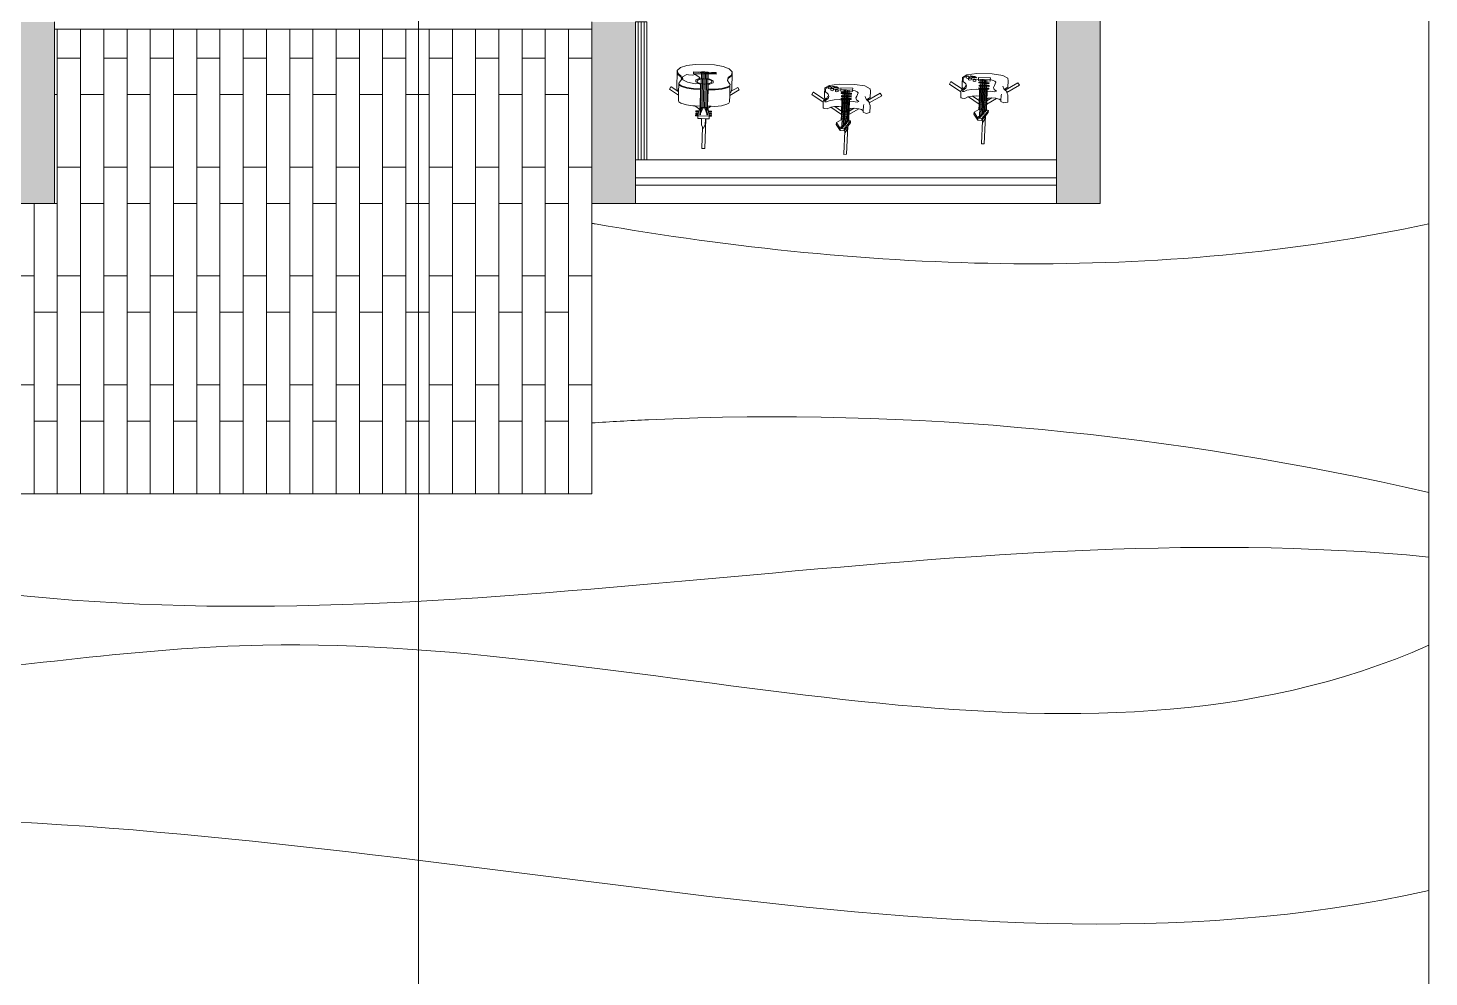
# Model space of a CAD drawing. Header units: millimetres. Extents: x 19901 to 42199, y 14545 to 21214.
# Drawn here: x 24368 to 25333, y 16310 to 16963 of the extents above; entities that cross this region are included whole.
import ezdxf

# ---------------------------------------------------------------- set-up
doc = ezdxf.new("R2010")
doc.units = ezdxf.units.MM
doc.layers.get('0').update_dxf_attribs({"lineweight": 18})
for name, color, linetype, lineweight in [('A-FURN', 9, 'Continuous', 13), ('curve di livello', 6, 'Continuous', 18), ('pavimentazione esterna', 51, 'Continuous', 13), ('PROIEZIONI_finissime_fine lines', 251, 'Continuous', 5), ('SEZIONI_medie_small_section', 2, 'Continuous', 9), ('vetro', 140, 'Continuous', 15), ('Wall', 7, 'Continuous', 20)]:
    doc.layers.add(name, color=color, linetype=linetype, lineweight=lineweight)

# ---------------------------------------------------------------- blocks, each defined once
blk = doc.blocks.new('Guitar Stand Accoustic')
at = {"lineweight": 0}
for p, q in [((-0.36, 14.26), (-0.15, 22.09)), ((-0.15, 22.09), (0.58, 22.15)), ((0.61, 22.04), (0.46, 16.54)), ((0.58, 22.15), (0.61, 22.04)), ((-0.27, 14.26), (-0.24, 15.89)), ((-0.24, 15.89), (0.3, 16.87)), ((0.3, 16.87), (0.46, 16.54)), ((0.46, 16.54), (0.8, 15.87)), ((0.8, 15.87), (0.77, 14.24)), ((-1.87, 13.59), (-1.88, 13.36)), ((-1.88, 13.36), (-1.38, 13.35)), ((-1.38, 13.58), (-1.87, 13.59)), ((-1.84, 12.51), (-1.85, 12.3)), ((-1.85, 12.3), (-1.35, 12.29)), ((-1.83, 13.1), (-1.84, 12.88)), ((-1.84, 12.88), (-1.34, 12.87)), ((-1.34, 12.5), (-1.84, 12.51)), ((-1.33, 13.09), (-1.83, 13.1)), ((-1.76, 10.98), (-0.79, 11.56)), ((-1.38, 13.53), (-1.38, 13.58)), ((-1.38, 13.53), (-1.25, 13.52)), ((-1.38, 13.37), (-1.38, 13.53)), ((-1.38, 13.35), (-1.38, 13.37)), ((-1.38, 13.37), (-1.22, 13.37)), ((-1.35, 12.45), (-1.34, 12.5)), ((-1.35, 12.45), (-1.07, 12.45)), ((-1.35, 12.3), (-1.35, 12.45)), ((-1.35, 12.29), (-1.35, 12.3)), ((-1.35, 12.3), (-1.05, 12.3)), ((-1.34, 13.04), (-1.33, 13.09)), ((-1.34, 13.04), (-1.17, 13.03)), ((-1.34, 12.89), (-1.34, 13.04)), ((-1.34, 12.87), (-1.34, 12.89)), ((-1.34, 12.89), (-1.14, 12.88)), ((-1.26, 13.57), (-1.24, 14.28)), ((-1.25, 13.52), (-1.26, 13.57)), ((-1.26, 13.57), (1.73, 13.52)), ((-1.22, 13.37), (-1.25, 13.52)), ((-1.24, 14.28), (-0.36, 14.26)), ((-1.17, 13.03), (-1.22, 13.37)), ((-1.14, 12.88), (-1.17, 13.03)), ((-1.07, 12.45), (-1.14, 12.88)), ((-1.05, 12.3), (-1.07, 12.45)), ((-0.97, 11.86), (-1.05, 12.3)), ((-0.79, 11.6), (-0.97, 11.86)), ((-0.79, 11.43), (-0.8, 11.32)), ((-0.8, 10.97), (-0.8, 11.32)), ((-0.8, 11.32), (1.2, 11.28)), ((-0.67, 11.31), (-0.8, 11.32)), ((-0.79, 11.56), (-0.79, 11.6)), ((-0.79, 11.43), (-0.79, 11.56)), ((-0.79, 11.43), (1.2, 11.4)), ((-0.78, 5.06), (-0.67, 11.31)), ((-0.69, 13.27), (-0.77, 13.21)), ((-0.77, 12.9), (-0.77, 13.21)), ((-0.69, 12.96), (-0.77, 12.9)), ((-0.77, 12.9), (-0.61, 12.9)), ((-0.66, 12.19), (-0.74, 12.14)), ((-0.74, 11.83), (-0.74, 12.14)), ((-0.66, 11.88), (-0.74, 11.83)), ((-0.74, 11.83), (-0.58, 11.83)), ((-0.65, 12.78), (-0.73, 12.73)), ((-0.73, 12.41), (-0.73, 12.73)), ((-0.65, 12.47), (-0.73, 12.41)), ((-0.73, 12.41), (-0.57, 12.41)), ((-0.61, 13.21), (-0.69, 13.27)), ((-0.61, 12.9), (-0.69, 12.96)), ((-0.67, 11.31), (-0.66, 11.83)), ((-0.32, 11.31), (-0.67, 11.31)), ((-0.58, 12.14), (-0.66, 12.19)), ((-0.58, 11.83), (-0.66, 11.88)), ((-0.57, 12.72), (-0.65, 12.78)), ((-0.57, 12.41), (-0.65, 12.47)), ((0.02, 11.3), (-0.62, 12.9)), ((-0.61, 12.9), (-0.61, 13.21)), ((-0.32, 11.31), (-0.61, 12.41)), ((-0.58, 11.83), (-0.58, 12.14)), ((-0.57, 12.41), (-0.57, 12.72)), ((-0.48, 2.37), (-0.32, 11.31)), ((-0.36, 14.26), (-0.27, 14.26)), ((0.02, 11.3), (-0.32, 11.31)), ((-0.27, 14.26), (0.77, 14.24)), ((-0.13, 2.37), (0.02, 11.3)), ((0.2, 11.3), (0.02, 11.3)), ((0.2, 11.3), (0.37, 11.29)), ((0.26, 5.11), (0.37, 11.29)), ((0.37, 11.29), (1.08, 12.87)), ((0.37, 11.29), (0.72, 11.29)), ((0.61, 5.07), (0.72, 11.29)), ((0.72, 11.29), (1.04, 12.38)), ((0.72, 11.29), (1.07, 11.28)), ((1.75, 14.22), (0.77, 14.24)), ((0.96, 5.02), (1.07, 11.28)), ((1, 12.11), (1.09, 12.16)), ((1, 11.8), (1, 12.11)), ((1, 11.8), (1.08, 11.85)), ((1.16, 11.8), (1, 11.8)), ((1.01, 12.69), (1.1, 12.75)), ((1.01, 12.38), (1.01, 12.69)), ((1.01, 12.38), (1.09, 12.44)), ((1.17, 12.38), (1.01, 12.38)), ((1.07, 13.18), (1.16, 13.24)), ((1.07, 12.87), (1.07, 13.18)), ((1.07, 12.87), (1.15, 12.92)), ((1.23, 12.87), (1.07, 12.87)), ((1.07, 11.28), (1.08, 11.8)), ((1.07, 11.28), (1.2, 11.28)), ((1.08, 11.85), (1.16, 11.8)), ((1.09, 12.44), (1.17, 12.38)), ((1.09, 12.16), (1.17, 12.11)), ((1.1, 12.75), (1.18, 12.69)), ((1.15, 12.92), (1.23, 12.87)), ((1.16, 13.24), (1.24, 13.18)), ((1.16, 11.8), (1.17, 12.11)), ((1.17, 12.38), (1.18, 12.69)), ((1.19, 10.93), (1.2, 11.28)), ((1.2, 11.57), (1.32, 11.72)), ((1.2, 11.4), (1.2, 11.57)), ((1.2, 11.4), (1.2, 11.28)), ((1.23, 12.87), (1.24, 13.18)), ((1.32, 11.72), (1.39, 11.81)), ((1.32, 11.72), (2.59, 10.89)), ((1.39, 11.81), (1.48, 12.25)), ((1.48, 12.25), (1.51, 12.4)), ((1.78, 12.25), (1.48, 12.25)), ((1.51, 12.4), (1.6, 12.84)), ((1.78, 12.4), (1.51, 12.4)), ((1.6, 12.84), (1.63, 12.99)), ((1.79, 12.83), (1.6, 12.84)), ((1.63, 12.99), (1.69, 13.32)), ((1.79, 12.98), (1.63, 12.99)), ((1.69, 13.32), (1.72, 13.47)), ((1.85, 13.32), (1.69, 13.32)), ((1.72, 13.47), (1.73, 13.52)), ((1.85, 13.47), (1.72, 13.47)), ((1.73, 13.52), (1.75, 14.22)), ((1.78, 12.4), (1.79, 12.45)), ((1.78, 12.25), (1.78, 12.4)), ((1.78, 12.24), (1.78, 12.25)), ((2.28, 12.23), (1.78, 12.24)), ((1.79, 12.98), (1.8, 13.04)), ((1.79, 12.83), (1.79, 12.98)), ((1.79, 12.81), (1.79, 12.83)), ((2.29, 12.81), (1.79, 12.81)), ((1.79, 12.45), (2.28, 12.44)), ((1.8, 13.04), (2.29, 13.03)), ((1.85, 13.53), (2.35, 13.52)), ((1.85, 13.47), (1.85, 13.53)), ((1.85, 13.32), (1.85, 13.47)), ((1.85, 13.29), (1.85, 13.32)), ((2.35, 13.29), (1.85, 13.29)), ((2.28, 12.44), (2.28, 12.23)), ((2.29, 13.03), (2.29, 12.81)), ((2.35, 13.52), (2.35, 13.29)), ((-9.13, 6.55), (-6.61, 8.06)), ((-6.62, 7.49), (-6.92, 7.24)), ((-6.65, 5.44), (-6.62, 7.49)), ((-6.62, 7.49), (-6.61, 8.06)), ((-6.61, 8.06), (-6.58, 9.77)), ((-6.41, 10.12), (-6.58, 9.77)), ((-5.88, 10.41), (-6.41, 10.12)), ((-4.43, 10.79), (-5.88, 10.41)), ((-2.68, 10.98), (-4.43, 10.79)), ((-1.76, 10.98), (-2.68, 10.98)), ((-0.8, 10.97), (-1.76, 10.98)), ((-0.88, 6.63), (-0.8, 10.97)), ((1.11, 6.6), (1.19, 10.93)), ((1.19, 10.93), (2.59, 10.89)), ((2.59, 10.89), (3.06, 10.88)), ((3.06, 10.88), (4.81, 10.63)), ((4.81, 10.63), (6.25, 10.2)), ((6.25, 10.2), (6.77, 9.89)), ((6.77, 9.89), (6.92, 9.54)), ((6.88, 7.25), (6.89, 8.1)), ((6.89, 8.1), (6.92, 9.54)), ((6.89, 8.1), (9.26, 6.56)), ((-8.72, 5.91), (-9.13, 6.55)), ((-7, 6.94), (-8.72, 5.91)), ((-7.22, 2.08), (-7.14, 6.42)), ((-7, 6.94), (-7.14, 6.42)), ((-6.92, 7.24), (-7, 6.94)), ((-6.49, 5.55), (-6.66, 5.2)), ((-6.66, 5.2), (-6.65, 5.44)), ((-6.66, 5.2), (-6.43, 4.85)), ((-6.49, 5.78), (-6.65, 5.44)), ((-5.96, 6.08), (-6.49, 5.78)), ((-5.96, 5.84), (-6.49, 5.55)), ((-6.43, 4.85), (-6, 4.17)), ((-5.96, 4.11), (-6.16, 3.36)), ((-6, 4.17), (-6.15, 3.59)), ((-6, 4.17), (-5.96, 4.11)), ((-4.51, 6.45), (-5.96, 6.08)), ((-4.51, 6.22), (-5.96, 5.84)), ((-2.75, 6.64), (-4.51, 6.45)), ((-2.76, 6.41), (-4.51, 6.22)), ((-0.88, 6.4), (-2.76, 6.41)), ((-0.88, 6.63), (-2.75, 6.64)), ((-1.31, 5.12), (-2.19, 4.74)), ((-2.19, 4.74), (-2.19, 4.24)), ((-2.19, 4.24), (-1.33, 3.82)), ((-1.81, 4.69), (-1.82, 4.27)), ((-1.82, 4.27), (-1.1, 3.93)), ((-1.08, 5.01), (-1.81, 4.69)), ((-1.33, 3.82), (-0.05, 3.66)), ((-0.91, 5.16), (-1.31, 5.12)), ((-1.1, 3.93), (0.07, 3.78)), ((0.09, 5.12), (-1.08, 5.01)), ((-0.91, 5.16), (-0.88, 6.4)), ((-0.91, 5.04), (-0.91, 5.16)), ((-0.03, 5.12), (-0.91, 5.04)), ((-0.88, 6.4), (-0.88, 6.63)), ((-0.83, 2.38), (-0.78, 5.06)), ((-0.03, 5.12), (0.21, 5.12)), ((1.24, 3.88), (0.07, 3.78)), ((0.09, 5.12), (1.26, 4.97)), ((1.47, 3.77), (0.18, 3.66)), ((0.21, 5.12), (1.08, 5.01)), ((0.22, 2.36), (0.26, 5.11)), ((0.56, 2.36), (0.61, 5.07)), ((0.91, 2.35), (0.96, 5.02)), ((1.08, 5.01), (1.09, 5.13)), ((1.09, 5.13), (1.11, 6.36)), ((1.09, 5.13), (1.49, 5.07)), ((1.11, 6.6), (2.98, 6.54)), ((1.11, 6.36), (1.11, 6.6)), ((1.11, 6.36), (2.98, 6.31)), ((1.97, 4.21), (1.24, 3.88)), ((1.26, 4.97), (1.98, 4.62)), ((2.34, 4.16), (1.47, 3.77)), ((2.34, 4.04), (1.47, 3.66)), ((1.49, 5.07), (1.69, 4.98)), ((1.49, 4.96), (1.69, 4.98)), ((1.49, 4.96), (2.35, 4.54)), ((1.69, 4.98), (2.5, 5.05)), ((1.98, 4.62), (1.97, 4.21)), ((2.35, 4.54), (2.34, 4.16)), ((2.34, 4.16), (2.34, 4.04)), ((2.5, 5.05), (4.57, 4.69)), ((2.98, 6.54), (4.73, 6.29)), ((2.98, 6.31), (4.73, 6.06)), ((4.57, 4.69), (5.83, 4.03)), ((4.73, 6.29), (6.17, 5.86)), ((4.73, 6.06), (6.17, 5.63)), ((5.83, 4.03), (5.9, 3.26)), ((6.15, 3.96), (6.1, 3.89)), ((6.1, 3.89), (6.27, 3.14)), ((6.6, 4.62), (6.15, 3.96)), ((6.15, 3.96), (6.28, 3.37)), ((6.17, 5.86), (6.69, 5.55)), ((6.17, 5.63), (6.69, 5.31)), ((6.84, 4.96), (6.6, 4.62)), ((6.69, 5.55), (6.84, 5.2)), ((6.69, 5.31), (6.84, 4.96)), ((6.84, 5.2), (6.88, 7.25)), ((6.84, 4.96), (6.84, 5.2)), ((6.88, 7.25), (7.09, 7.06)), ((8.83, 5.94), (7.09, 7.06)), ((7.09, 7.06), (7.17, 6.99)), ((7.17, 6.99), (7.37, 6.16)), ((7.29, 1.83), (7.37, 6.16)), ((8.93, 5.91), (8.83, 5.94)), ((9.26, 6.56), (8.93, 5.91)), ((-7, 2.9), (-7.22, 2.08)), ((-7, 2.67), (-7.22, 1.85)), ((-7.22, 1.85), (-7.22, 2.08)), ((-7.22, 1.85), (-6.44, 1.05)), ((-6.15, 3.59), (-7, 2.9)), ((-6.16, 3.36), (-7, 2.67)), ((-6.44, 1.05), (-4.79, 0.42)), ((-4.79, 0.42), (-2.55, 0.05)), ((-2.94, 2.53), (-2.95, 2.3)), ((-2.95, 2.3), (-2.95, 2.05)), ((-2.95, 2.3), (3.03, 2.2)), ((-2.95, 2.05), (-1.71, 2.03)), ((-2.94, 2.53), (3.03, 2.43)), ((-2.55, 0.05), (2.55, -0.05)), ((-0.84, 1.97), (-1.71, 2.03)), ((-0.91, 2.17), (-1.06, 2.08)), ((-1.06, 2.08), (-0.76, 2.08)), ((-0.76, 2.08), (-0.91, 2.17)), ((-0.84, 1.97), (0.03, 1.89)), ((-0.56, 2.17), (-0.71, 2.08)), ((-0.71, 2.08), (-0.41, 2.07)), ((-0.41, 2.07), (-0.56, 2.17)), ((-0.21, 2.16), (-0.36, 2.07)), ((-0.36, 2.07), (-0.06, 2.06)), ((-0.06, 2.06), (-0.21, 2.16)), ((0.9, 1.94), (0.03, 1.89)), ((0.14, 2.06), (0.29, 2.15)), ((0.43, 2.06), (0.14, 2.06)), ((0.29, 2.15), (0.43, 2.06)), ((0.49, 2.05), (0.64, 2.14)), ((0.78, 2.05), (0.49, 2.05)), ((0.64, 2.14), (0.78, 2.05)), ((0.83, 2.05), (0.98, 2.13)), ((1.13, 2.04), (0.83, 2.05)), ((0.9, 1.94), (1.78, 1.97)), ((0.98, 2.13), (1.13, 2.04)), ((1.3, 3.4), (1.47, 3.66)), ((2.58, 2.66), (1.3, 3.4)), ((3.02, 1.94), (1.78, 1.97)), ((4.8, 0.25), (2.55, -0.05)), ((3.16, 2.77), (2.58, 2.66)), ((3.03, 2.2), (3.02, 1.94)), ((3.03, 2.43), (3.03, 2.2)), ((4.35, 2.74), (3.16, 2.77)), ((4.77, 2.61), (4.35, 2.74)), ((5.9, 3.26), (4.77, 2.61)), ((6.48, 0.82), (4.8, 0.25)), ((6.27, 3.14), (7.09, 2.42)), ((6.28, 3.37), (7.1, 2.65)), ((7.29, 1.59), (6.48, 0.82)), ((7.09, 2.42), (7.29, 1.59)), ((7.1, 2.65), (7.29, 1.83)), ((7.29, 1.59), (7.29, 1.83))]:
    blk.add_line(p, q, dxfattribs=at)
blk = doc.blocks.new('Guitar Stand Electric')
for p, q in [((-0.24, 18.46), (0.49, 18.52)), ((0.49, 18.52), (0.52, 18.42)), ((-0.43, 11.09), (-0.24, 18.46)), ((0.52, 18.42), (0.36, 12.43)), ((-1.16, 9.67), (0.52, 11.76)), ((-1.15, 10.2), (-0.43, 11.09)), ((-0.43, 11.09), (-0.34, 11.21)), ((-0.34, 11.21), (0.47, 12.22)), ((-0.34, 11.21), (-0.33, 11.76)), ((-0.33, 11.76), (0.21, 12.75)), ((0.21, 12.75), (0.36, 12.43)), ((0.36, 12.43), (0.47, 12.22)), ((0.47, 12.22), (0.52, 12.29)), ((1.58, 12.27), (0.52, 12.29)), ((0.52, 11.76), (0.52, 12.29)), ((0.52, 11.76), (1.57, 11.74)), ((0.8, 11.25), (0.53, 11.11)), ((0.53, 11.11), (0.53, 10.93)), ((1.06, 11.1), (0.8, 11.25)), ((0.85, 11.46), (0.84, 11.29)), ((1.11, 11.43), (0.84, 11.29)), ((0.84, 11.29), (1.37, 11.28)), ((1.11, 11.61), (0.85, 11.46)), ((0.98, 3.95), (1.11, 11.28)), ((1.06, 11.1), (1.06, 10.92)), ((1.37, 11.46), (1.11, 11.61)), ((1.37, 11.28), (1.11, 11.43)), ((1.37, 11.46), (1.37, 11.28)), ((1.57, 11.74), (1.58, 12.27)), ((2.6, 10.19), (1.57, 11.74)), ((2.61, 10.72), (1.58, 12.27)), ((-6.22, 7.35), (-5.21, 7.59)), ((-5.21, 7.59), (-4.43, 7.25)), ((-3.27, 6.45), (-0.69, 8.01)), ((-1.16, 9.67), (-1.15, 10.2)), ((-0.66, 9.5), (-1.16, 9.67)), ((-0.44, 9.82), (-0.71, 9.7)), ((-0.71, 9.7), (-0.71, 9.52)), ((-0.45, 9.64), (-0.71, 9.52)), ((-0.71, 9.52), (-0.18, 9.51)), ((-0.7, 7.58), (-0.69, 8.01)), ((-0.7, 7.58), (1.31, 7.55)), ((-0.7, 7.22), (-0.7, 7.58)), ((-0.69, 8.03), (-0.68, 8.52)), ((-0.69, 8.03), (1.31, 8)), ((-0.69, 8.01), (-0.69, 8.03)), ((-0.68, 8.52), (-0.67, 9.01)), ((-0.68, 8.52), (1.32, 8.49)), ((-0.67, 9.01), (-0.66, 9.5)), ((-0.67, 9.01), (1.33, 8.97)), ((-0.66, 9.5), (1.34, 9.46)), ((-0.59, 1.62), (-0.45, 9.52)), ((-0.18, 9.51), (-0.45, 9.64)), ((-0.18, 9.69), (-0.44, 9.82)), ((-0.13, 10.12), (-0.4, 10)), ((-0.4, 10), (-0.4, 9.82)), ((-0.14, 9.94), (-0.4, 9.82)), ((-0.4, 9.82), (0.13, 9.81)), ((-0.24, 3.98), (-0.14, 9.81)), ((-0.18, 9.69), (-0.18, 9.51)), ((0.13, 9.81), (-0.14, 9.94)), ((0.13, 9.99), (-0.13, 10.12)), ((0.18, 10.56), (-0.09, 10.43)), ((-0.09, 10.43), (-0.09, 10.26)), ((0.18, 10.38), (-0.09, 10.26)), ((-0.09, 10.26), (0.44, 10.25)), ((0.06, 3.97), (0.17, 10.25)), ((0.13, 9.99), (0.13, 9.81)), ((0.44, 10.42), (0.18, 10.56)), ((0.44, 10.25), (0.18, 10.38)), ((0.49, 10.94), (0.22, 10.81)), ((0.22, 10.81), (0.22, 10.63)), ((0.49, 10.77), (0.22, 10.63)), ((0.22, 10.63), (0.75, 10.62)), ((0.37, 3.97), (0.49, 10.63)), ((0.44, 10.42), (0.44, 10.25)), ((0.75, 10.8), (0.49, 10.94)), ((0.75, 10.62), (0.49, 10.77)), ((0.8, 11.07), (0.53, 10.93)), ((0.53, 10.93), (1.06, 10.92)), ((0.67, 3.96), (0.8, 10.92)), ((0.75, 10.8), (0.75, 10.62)), ((1.06, 10.92), (0.8, 11.07)), ((1.31, 7.55), (1.3, 7.18)), ((1.32, 8.49), (1.31, 8.01)), ((1.31, 8.01), (4.17, 6.15)), ((1.31, 8.01), (1.31, 8)), ((1.31, 8), (1.31, 7.55)), ((1.33, 8.97), (1.32, 8.49)), ((1.34, 9.46), (1.33, 8.97)), ((1.34, 9.46), (2.6, 10.19)), ((2.6, 10.19), (2.61, 10.72)), ((-9.25, 2.86), (-5.99, 4.82)), ((-5.5, 4.23), (-8.84, 2.22)), ((-6.25, 5.7), (-6.22, 7.35)), ((-6.25, 5.7), (-6.22, 5.47)), ((-6.07, 5.04), (-6.22, 5.47)), ((-5.27, 4.02), (-6.2, 3.38)), ((-6.07, 5.04), (-5.99, 4.82)), ((-5.99, 4.82), (-5.92, 4.6)), ((-5.92, 4.6), (-5.5, 4.23)), ((-5.5, 4.23), (-5.27, 4.02)), ((-5.27, 4.02), (-5.11, 3.88)), ((-5.11, 3.88), (-4.9, 3.13)), ((-4.46, 5.6), (-4.53, 5.29)), ((-4.46, 5.6), (-4.43, 6.91)), ((-4.43, 6.91), (-4.43, 7.25)), ((-4.43, 6.91), (-3.96, 6.63)), ((-3.96, 6.63), (-3.27, 6.45)), ((-3.27, 6.45), (-3.07, 6.4)), ((-3.22, 4.53), (-2.78, 4.67)), ((-3.22, 4.53), (-2.59, 4.06)), ((-3.07, 6.4), (-2.02, 6.32)), ((-2.78, 4.67), (-1.75, 4.57)), ((-2.59, 4.06), (-2.4, 3.56)), ((-0.71, 7.11), (-2.02, 6.32)), ((-2.02, 6.32), (-1.99, 6.32)), ((-1.99, 6.32), (-1.12, 6.42)), ((-1.75, 4.57), (-0.75, 4.63)), ((-1.21, 3.74), (-1.2, 3.93)), ((1.42, 3.7), (-1.21, 3.74)), ((-1.2, 4.04), (-0.76, 4.04)), ((-1.2, 4.04), (-1.2, 3.93)), ((-1.2, 3.93), (1.42, 3.88)), ((-1.12, 6.42), (-0.71, 6.67)), ((-0.9, 3.86), (-0.95, 3.81)), ((-0.95, 3.81), (-0.83, 3.78)), ((-0.75, 3.86), (-0.9, 3.86)), ((-0.83, 3.78), (-0.71, 3.81)), ((-0.76, 4.21), (-0.75, 4.45)), ((-0.76, 4.21), (1.25, 4.17)), ((-0.76, 4.04), (-0.76, 4.21)), ((-0.76, 3.99), (-0.76, 4.04)), ((1.24, 3.95), (-0.76, 3.99)), ((-0.75, 4.7), (-0.74, 4.94)), ((-0.75, 4.7), (1.25, 4.66)), ((-0.75, 4.63), (-0.75, 4.7)), ((-0.75, 4.45), (-0.75, 4.63)), ((-0.75, 4.45), (1.25, 4.42)), ((-0.71, 3.81), (-0.75, 3.86)), ((-0.74, 5.43), (-0.73, 5.67)), ((-0.74, 5.18), (-0.74, 5.43)), ((-0.74, 5.43), (1.27, 5.39)), ((-0.74, 5.18), (1.26, 5.15)), ((-0.74, 4.94), (-0.74, 5.18)), ((-0.74, 4.94), (1.26, 4.9)), ((-0.73, 5.96), (-0.72, 6.24)), ((-0.73, 5.67), (-0.73, 5.96)), ((-0.73, 5.96), (1.28, 5.92)), ((-0.73, 5.67), (1.27, 5.64)), ((-0.72, 6.57), (-0.71, 6.67)), ((-0.72, 6.57), (1.29, 6.53)), ((-0.72, 6.24), (-0.72, 6.57)), ((-0.72, 6.24), (1.28, 6.21)), ((-0.71, 7.11), (-0.7, 7.22)), ((-0.71, 6.89), (-0.71, 7.11)), ((-0.71, 6.89), (1.29, 6.86)), ((-0.71, 6.67), (-0.71, 6.89)), ((-0.7, 7.22), (1.3, 7.18)), ((-0.52, 3.85), (-0.57, 3.81)), ((-0.57, 3.81), (-0.45, 3.78)), ((-0.38, 3.85), (-0.52, 3.85)), ((-0.45, 3.78), (-0.33, 3.8)), ((-0.33, 3.8), (-0.38, 3.85)), ((-0.28, 1.61), (-0.24, 3.98)), ((-0.09, 3.85), (-0.13, 3.8)), ((-0.13, 3.8), (-0.02, 3.77)), ((0.06, 3.84), (-0.09, 3.85)), ((-0.02, 3.77), (0.1, 3.8)), ((0.02, 1.61), (0.06, 3.97)), ((0.1, 3.8), (0.06, 3.84)), ((0.29, 3.84), (0.24, 3.79)), ((0.24, 3.79), (0.36, 3.76)), ((0.43, 3.84), (0.29, 3.84)), ((0.33, 1.6), (0.37, 3.97)), ((0.36, 3.76), (0.48, 3.79)), ((0.48, 3.79), (0.43, 3.84)), ((0.66, 3.83), (0.62, 3.79)), ((0.62, 3.79), (0.73, 3.76)), ((0.63, 1.6), (0.67, 3.96)), ((0.81, 3.83), (0.66, 3.83)), ((0.73, 3.76), (0.85, 3.78)), ((0.85, 3.78), (0.81, 3.83)), ((0.94, 1.59), (0.98, 3.95)), ((1.04, 3.83), (0.99, 3.78)), ((0.99, 3.78), (1.11, 3.75)), ((1.18, 3.82), (1.04, 3.83)), ((1.11, 3.75), (1.23, 3.78)), ((1.23, 3.78), (1.18, 3.82)), ((1.25, 4.17), (1.24, 4)), ((1.24, 4), (1.42, 4)), ((1.24, 4), (1.24, 3.95)), ((1.26, 4.9), (1.25, 4.66)), ((1.25, 4.66), (1.25, 4.42)), ((1.25, 4.42), (1.25, 4.19)), ((1.25, 4.19), (1.99, 4.1)), ((1.25, 4.19), (1.25, 4.17)), ((1.27, 5.39), (1.26, 5.15)), ((1.26, 5.15), (1.26, 4.9)), ((1.28, 5.92), (1.27, 5.64)), ((1.27, 5.64), (1.27, 5.39)), ((1.29, 6.53), (1.28, 6.21)), ((1.28, 6.21), (1.28, 5.96)), ((2.03, 5.88), (1.28, 5.96)), ((1.28, 5.96), (1.28, 5.92)), ((1.3, 7.11), (1.29, 6.86)), ((1.29, 6.86), (1.29, 6.53)), ((1.3, 7.18), (1.3, 7.11)), ((3.1, 5.94), (1.3, 7.11)), ((1.42, 4), (1.42, 3.88)), ((1.42, 3.88), (1.42, 3.7)), ((3.3, 4.17), (1.99, 4.1)), ((3.1, 5.94), (2.03, 5.88)), ((4.17, 6.15), (3.17, 5.94)), ((4.6, 4.44), (3.3, 4.17)), ((4.35, 6.19), (4.17, 6.15)), ((5.12, 6.57), (4.35, 6.19)), ((5.28, 4.78), (4.6, 4.44)), ((4.68, 3.3), (4.92, 3.88)), ((4.92, 3.88), (5.58, 4.38)), ((5.21, 3.79), (4.94, 3.2)), ((5.12, 6.57), (5.79, 6.53)), ((5.51, 4.01), (5.21, 3.79)), ((5.62, 4.76), (5.28, 4.78)), ((5.76, 4.2), (5.51, 4.01)), ((5.51, 4.01), (5.85, 3.74)), ((5.58, 4.38), (5.71, 4.55)), ((5.73, 4.73), (5.62, 4.76)), ((5.71, 4.55), (5.77, 4.68)), ((5.77, 4.68), (5.73, 4.73)), ((5.94, 4.34), (5.76, 4.2)), ((8.77, 2.25), (5.76, 4.2)), ((5.79, 6.53), (6.1, 6.45)), ((5.84, 2.72), (5.85, 3.74)), ((6.08, 4.52), (5.94, 4.34)), ((6.15, 4.67), (6.08, 4.52)), ((6.1, 6.45), (6.17, 6.33)), ((6.15, 4.86), (6.17, 6.33)), ((6.15, 4.86), (9.21, 2.87)), ((6.15, 4.67), (6.15, 4.86)), ((-8.84, 2.22), (-9.25, 2.86)), ((-6.22, 1.72), (-6.2, 3.38)), ((-6.11, 1.06), (-6.22, 1.72)), ((-4.77, 0.34), (-6.11, 1.06)), ((-2.02, 0.01), (-4.77, 0.34)), ((-2.65, 3.07), (-2.99, 2.19)), ((-2.99, 2.19), (-2.74, 1.92)), ((-2.74, 1.92), (-2.24, 1.68)), ((-2.4, 3.56), (-2.65, 3.07)), ((-2.24, 1.68), (-1.53, 1.51)), ((2.02, -0.01), (-2.02, 0.01)), ((-1.54, 1.05), (-1.53, 1.51)), ((1.58, 1), (-1.54, 1.05)), ((-1.53, 1.87), (-1.53, 1.52)), ((-1.53, 1.87), (1.6, 1.82)), ((-1.53, 1.52), (1.59, 1.46)), ((-1.53, 1.51), (-1.53, 1.52)), ((-1.23, 2.48), (-1.12, 2.66)), ((-1.23, 2.36), (-1.12, 2.54)), ((-1.23, 2.48), (-1.23, 2.36)), ((1.35, 2.16), (-1.23, 2.36)), ((-1.21, 3.35), (-1.22, 3.23)), ((-1.22, 3.23), (1.41, 3.19)), ((-1.22, 3.05), (-1.22, 3.23)), ((1.41, 3), (-1.22, 3.05)), ((-1.21, 3.35), (1.41, 3.31)), ((-1.12, 2.66), (1.46, 2.45)), ((-1.12, 2.66), (-1.12, 2.54)), ((-1.12, 2.54), (1.45, 2.34)), ((-0.91, 3.17), (-0.96, 3.12)), ((-0.96, 3.12), (-0.84, 3.09)), ((-0.86, 2.45), (-0.93, 2.41)), ((-0.93, 2.41), (-0.83, 2.38)), ((-0.76, 3.17), (-0.91, 3.17)), ((-0.72, 2.44), (-0.86, 2.45)), ((-0.84, 3.09), (-0.72, 3.12)), ((-0.83, 2.38), (-0.7, 2.4)), ((-0.72, 3.12), (-0.76, 3.17)), ((-0.7, 2.4), (-0.72, 2.44)), ((-0.54, 3.16), (-0.58, 3.12)), ((-0.58, 3.12), (-0.46, 3.09)), ((-0.49, 2.43), (-0.56, 2.39)), ((-0.56, 2.39), (-0.46, 2.35)), ((-0.39, 3.16), (-0.54, 3.16)), ((-0.35, 2.41), (-0.49, 2.43)), ((-0.46, 3.09), (-0.35, 3.11)), ((-0.46, 2.35), (-0.33, 2.37)), ((-0.35, 3.11), (-0.39, 3.16)), ((-0.33, 2.37), (-0.35, 2.41)), ((-0.1, 3.15), (-0.15, 3.11)), ((-0.15, 3.11), (-0.03, 3.08)), ((-0.06, 2.39), (-0.13, 2.35)), ((-0.13, 2.35), (-0.03, 2.32)), ((0.05, 3.15), (-0.1, 3.15)), ((0.08, 2.38), (-0.06, 2.39)), ((-0.03, 3.08), (0.09, 3.1)), ((-0.03, 2.32), (0.1, 2.33)), ((0.09, 3.1), (0.05, 3.15)), ((0.1, 2.33), (0.08, 2.38)), ((0.28, 3.15), (0.23, 3.1)), ((0.23, 3.1), (0.35, 3.07)), ((0.3, 2.36), (0.23, 2.32)), ((0.23, 2.32), (0.33, 2.29)), ((0.42, 3.14), (0.28, 3.15)), ((0.45, 2.35), (0.3, 2.36)), ((0.33, 2.29), (0.47, 2.3)), ((0.35, 3.07), (0.47, 3.1)), ((0.47, 3.1), (0.42, 3.14)), ((0.47, 2.3), (0.45, 2.35)), ((0.65, 3.14), (0.6, 3.1)), ((0.6, 3.1), (0.72, 3.07)), ((0.67, 2.33), (0.6, 2.29)), ((0.6, 2.29), (0.7, 2.26)), ((0.8, 3.14), (0.65, 3.14)), ((0.82, 2.32), (0.67, 2.33)), ((0.7, 2.26), (0.84, 2.28)), ((0.72, 3.07), (0.84, 3.09)), ((0.84, 3.09), (0.8, 3.14)), ((0.84, 2.28), (0.82, 2.32)), ((1.04, 2.31), (0.97, 2.27)), ((0.97, 2.27), (1.07, 2.23)), ((1.03, 3.13), (0.98, 3.09)), ((0.98, 3.09), (1.1, 3.06)), ((1.17, 3.13), (1.03, 3.13)), ((1.19, 2.29), (1.04, 2.31)), ((1.07, 2.23), (1.2, 2.25)), ((1.1, 3.06), (1.22, 3.08)), ((1.22, 3.08), (1.17, 3.13)), ((1.2, 2.25), (1.19, 2.29)), ((1.45, 2.34), (1.35, 2.16)), ((1.41, 3.31), (1.41, 3.19)), ((1.41, 3.19), (1.41, 3)), ((1.46, 2.45), (1.45, 2.34)), ((1.59, 1.46), (1.58, 1)), ((1.6, 1.82), (1.59, 1.58)), ((1.59, 1.58), (2.27, 1.56)), ((1.59, 1.58), (1.59, 1.46)), ((3.21, 0.99), (2.01, 1.13)), ((2.01, 1.13), (2.61, 0.77)), ((4.7, 0.39), (2.02, -0.01)), ((2.65, 2.1), (2.27, 1.99)), ((2.27, 1.99), (2.27, 1.56)), ((2.64, 1.63), (2.27, 1.52)), ((2.27, 1.56), (2.27, 1.52)), ((2.27, 1.52), (2.64, 1.39)), ((2.53, 0.9), (2.77, 0.98)), ((2.77, 0.83), (2.53, 0.9)), ((2.61, 0.77), (3.77, 0.61)), ((3.02, 1.5), (2.64, 1.63)), ((2.64, 1.39), (2.95, 1.48)), ((3.02, 1.97), (2.65, 2.1)), ((2.77, 0.98), (2.81, 1)), ((2.77, 0.83), (2.77, 0.98)), ((2.77, 0.83), (3.31, 0.75)), ((3.05, 0.93), (2.81, 1)), ((2.95, 1.48), (3.02, 1.5)), ((2.95, 1.48), (3.48, 1.35)), ((3.02, 1.97), (3.02, 1.5)), ((3.31, 0.75), (3.05, 0.93)), ((3.77, 0.61), (3.21, 0.99)), ((3.48, 1.35), (3.47, 1.19)), ((3.85, 1.3), (3.47, 1.19)), ((3.47, 1.19), (3.85, 1.06)), ((3.86, 1.78), (3.48, 1.66)), ((3.48, 1.66), (3.48, 1.35)), ((4.22, 1.17), (3.85, 1.3)), ((3.85, 1.06), (3.88, 1.07)), ((4.23, 1.65), (3.86, 1.78)), ((3.88, 1.07), (4.14, 1.15)), ((3.88, 1.07), (4.01, 0.96)), ((4.01, 0.96), (4.13, 0.94)), ((4.14, 1.15), (4.13, 0.94)), ((4.13, 0.94), (4.13, 0.72)), ((4.51, 0.83), (4.13, 0.72)), ((4.13, 0.72), (4.5, 0.59)), ((4.14, 1.15), (4.22, 1.17)), ((4.23, 1.65), (4.22, 1.22)), ((4.51, 1.31), (4.22, 1.22)), ((4.22, 1.22), (4.22, 1.17)), ((4.5, 0.59), (4.88, 0.7)), ((4.89, 1.18), (4.51, 1.31)), ((4.88, 0.7), (4.51, 0.83)), ((4.91, 2.72), (4.68, 3.3)), ((4.7, 0.39), (5.81, 1.07)), ((4.89, 1.18), (4.88, 0.83)), ((4.88, 0.83), (5.31, 0.98)), ((4.88, 0.83), (4.88, 0.7)), ((4.91, 2.72), (5.05, 2.55)), ((5.05, 2.55), (5.6, 2.09)), ((5.31, 0.98), (5.44, 1.1)), ((5.44, 1.1), (5.6, 1.47)), ((5.6, 2.09), (5.62, 1.85)), ((5.6, 1.47), (5.62, 1.85)), ((5.81, 1.07), (5.84, 2.72)), ((8.88, 2.22), (8.77, 2.25)), ((9.21, 2.87), (8.88, 2.22))]:
    blk.add_line(p, q)

msp = doc.modelspace()

# ---------------------------------------------------------------- hatches: boundary and pattern name
at = {"layer": 'Wall', "true_color": 0x636466}
h = msp.add_hatch(color=251, dxfattribs=at)
h.dxf.hatch_style = 1
h.paths.add_polyline_path([(23986.52, 17592.56), (24115.87, 17592.56), (24115.87, 17622.19), (23956.52, 17622.56), (23956.52, 17372.56), (23986.52, 17385.13)])
h.paths.add_polyline_path([(24553.23, 17622.43), (24275.88, 17622.19), (24275.88, 17609.01), (24275.87, 17592.56), (24481.91, 17592.56)])
h.paths.add_polyline_path([(25106.52, 17622.56), (24708.9, 17622.56), (24637.25, 17592.56), (24694.25, 17592.56), (24694.25, 17592.56), (24697.25, 17592.56), (24754.25, 17592.56), (24754.25, 17592.56), (24757.25, 17592.56), (24784.25, 17592.56), (24784.25, 17592.56), (24787.25, 17592.56), (24934.25, 17592.56), (24934.25, 17592.56), (24937.25, 17592.56), (25076.52, 17592.56), (25076.52, 17502.56), (25076.52, 17490.06), (25086.52, 17490.06), (25086.52, 17575.06), (25096.52, 17575.06), (25096.52, 17490.06), (25106.52, 17490.06)])
h.paths.add_polyline_path([(24861.52, 17592.56), (24851.52, 17592.56), (24851.52, 17527.73), (24861.52, 17527.73)], flags=17)
h.paths.add_polyline_path([(25076.52, 17382.56), (24861.52, 17382.56), (24861.52, 17442.73), (24851.52, 17442.73), (24851.52, 17372.56), (25076.52, 17372.56)])
h.paths.add_polyline_path([(25106.52, 17410.06), (25076.52, 17410.06), (25076.52, 17227.56), (25084.02, 17227.56), (25084.02, 17347.56), (25099.02, 17347.56), (25099.02, 17227.56), (25106.52, 17227.56)])
h.paths.add_polyline_path([(25106.52, 17010.06), (25076.52, 17010.06), (25076.52, 16872.56), (25076.52, 16842.56), (25106.52, 16842.56)])
h.paths.add_polyline_path([(24786.52, 16967.56), (24756.52, 16967.56), (24756.52, 16962.56), (24756.52, 16842.56), (24786.52, 16842.56), (24786.52, 16872.56)])
h.paths.add_polyline_path([(24786.52, 17377.56), (24746.52, 17377.56), (24746.52, 17347.56), (24786.52, 17347.56)])
h.paths.add_polyline_path([(24396.52, 17377.56), (24356.52, 17377.56), (24356.52, 17347.56), (24368.39, 17347.56), (24396.52, 17347.56)])
h.paths.add_polyline_path([(24386.52, 16967.56), (24356.52, 16967.56), (24356.52, 16872.56), (24336.52, 16872.56), (24336.52, 16842.56), (24386.52, 16842.56)])
h.paths.add_polyline_path([(23986.52, 16962.56), (23986.52, 17320.08), (23956.52, 17307.52), (23956.52, 16842.56), (24119.02, 16842.56), (24119.02, 16850.06), (23999.02, 16850.06), (23999.02, 16865.06), (24119.02, 16865.06), (24119.02, 16872.56), (23986.52, 16872.56)])

# ---------------------------------------------------------------- linework, layer by layer
msp.add_line((25332.97, 17939.23), (25332.97, 15939.23))
at = {"layer": 'curve di livello'}
for points, knots in [([(24756.52, 16828.86), (24757.28, 16828.73), (24948.69, 16795.2), (25145.79, 16788.56), (25332.97, 16828.46)], [1440.619799, 1440.619799, 1440.619799, 1440.619799, 1442.919983, 2017.077223, 2017.077223, 2017.077223, 2017.077223]), ([(24756.52, 16691.34), (24769.55, 16692.2), (24964.08, 16703.44), (25157.61, 16683.7), (25332.93, 16643.42), (25332.93, 16643.42), (25332.93, 16643.42), (25332.93, 16643.42), (25332.94, 16643.42), (25332.96, 16643.42), (25332.97, 16643.41)], [1437.518464, 1437.518464, 1437.518464, 1437.518464, 1476.268274, 2015.917714, 2015.917714, 2015.917714, 2015.918177, 2015.918177, 2015.918177, 2015.958032, 2015.958032, 2015.958032, 2015.958032]), ([(24276.52, 16584.79), (24296.69, 16581.31), (24644.21, 16528.11), (25002.44, 16631.15), (25332.9, 16599.05), (25332.9, 16599.05), (25332.9, 16599.05), (25332.9, 16599.05), (25332.92, 16599.05), (25332.94, 16599.05), (25332.97, 16599.05)], [952.435008, 952.435008, 952.435008, 952.435008, 1013.900228, 2009.947904, 2009.947904, 2009.947904, 2009.948687, 2009.948687, 2009.948687, 2010.018952, 2010.018952, 2010.018952, 2010.018952]), ([(24276.52, 16515.29), (24360.04, 16523.26), (24713.3, 16579.43), (25088.25, 16429.8), (25332.89, 16538.35), (25332.89, 16538.35), (25332.89, 16538.35), (25332.89, 16538.35), (25332.92, 16538.36), (25332.94, 16538.37), (25332.97, 16538.39)], [948.136507, 948.136507, 948.136507, 948.136507, 1199.951019, 2002.883229, 2002.883229, 2002.883229, 2002.885334, 2002.885334, 2002.885334, 2002.970377, 2002.970377, 2002.970377, 2002.970377]), ([(24276.52, 16419.47), (24451.39, 16416.99), (24802.86, 16364.84), (25160.94, 16330.72), (25332.89, 16369.39), (25332.89, 16369.39), (25332.89, 16369.39), (25332.89, 16369.39), (25332.92, 16369.4), (25332.94, 16369.4), (25332.97, 16369.41)], [947.742027, 947.742027, 947.742027, 947.742027, 1475.410206, 2004.14526, 2004.14526, 2004.14526, 2004.146467, 2004.146467, 2004.146467, 2004.226908, 2004.226908, 2004.226908, 2004.226908])]:
    msp.add_open_spline(points, degree=3, knots=knots, dxfattribs=at)
at = {"layer": 'pavimentazione esterna'}
for p, q in [((24372.52, 16642.56), (24388.52, 16642.56)), ((24404.52, 16642.56), (24420.52, 16642.56)), ((24436.52, 16642.56), (24452.52, 16642.56)), ((24468.52, 16642.56), (24484.52, 16642.56)), ((24500.52, 16642.56), (24516.52, 16642.56)), ((24532.52, 16642.56), (24548.52, 16642.56)), ((24564.52, 16642.56), (24580.52, 16642.56)), ((24596.52, 16642.56), (24612.52, 16642.56)), ((24628.52, 16642.56), (24644.52, 16642.56)), ((24660.52, 16642.56), (24676.52, 16642.56)), ((24692.52, 16642.56), (24708.52, 16642.56)), ((24724.52, 16642.56), (24740.52, 16642.56))]:
    msp.add_line(p, q, dxfattribs=at)
for points in [[(24388.52, 16962.56), (24388.52, 16917.56), (24386.52, 16917.56)], [(24420.52, 16962.56), (24420.52, 16917.56), (24404.52, 16917.56), (24404.52, 16962.56)], [(24452.52, 16962.56), (24452.52, 16917.56), (24436.52, 16917.56), (24436.52, 16962.56)], [(24484.52, 16962.56), (24484.52, 16917.56), (24468.52, 16917.56), (24468.52, 16962.56)], [(24516.52, 16962.56), (24516.52, 16917.56), (24500.52, 16917.56), (24500.52, 16962.56)], [(24548.52, 16962.56), (24548.52, 16917.56), (24532.52, 16917.56), (24532.52, 16962.56)], [(24580.52, 16962.56), (24580.52, 16917.56), (24564.52, 16917.56), (24564.52, 16962.56)], [(24612.52, 16962.56), (24612.52, 16917.56), (24596.52, 16917.56), (24596.52, 16962.56)], [(24644.52, 16962.56), (24644.52, 16917.56), (24628.52, 16917.56), (24628.52, 16962.56)], [(24676.52, 16962.56), (24676.52, 16917.56), (24660.52, 16917.56), (24660.52, 16962.56)], [(24708.52, 16962.56), (24708.52, 16917.56), (24692.52, 16917.56), (24692.52, 16962.56)], [(24740.52, 16962.56), (24740.52, 16917.56), (24724.52, 16917.56), (24724.52, 16962.56)], [(24388.52, 16942.56), (24404.52, 16942.56), (24404.52, 16867.56), (24388.52, 16867.56), (24388.52, 16942.56)], [(24420.52, 16942.56), (24436.52, 16942.56), (24436.52, 16867.56), (24420.52, 16867.56), (24420.52, 16942.56)], [(24452.52, 16942.56), (24468.52, 16942.56), (24468.52, 16867.56), (24452.52, 16867.56), (24452.52, 16942.56)], [(24484.52, 16942.56), (24500.52, 16942.56), (24500.52, 16867.56), (24484.52, 16867.56), (24484.52, 16942.56)], [(24516.52, 16942.56), (24532.52, 16942.56), (24532.52, 16867.56), (24516.52, 16867.56), (24516.52, 16942.56)], [(24548.52, 16942.56), (24564.52, 16942.56), (24564.52, 16867.56), (24548.52, 16867.56), (24548.52, 16942.56)], [(24580.52, 16942.56), (24596.52, 16942.56), (24596.52, 16867.56), (24580.52, 16867.56), (24580.52, 16942.56)], [(24612.52, 16942.56), (24628.52, 16942.56), (24628.52, 16867.56), (24612.52, 16867.56), (24612.52, 16942.56)], [(24644.52, 16942.56), (24660.52, 16942.56), (24660.52, 16867.56), (24644.52, 16867.56), (24644.52, 16942.56)], [(24676.52, 16942.56), (24692.52, 16942.56), (24692.52, 16867.56), (24676.52, 16867.56), (24676.52, 16942.56)], [(24708.52, 16942.56), (24724.52, 16942.56), (24724.52, 16867.56), (24708.52, 16867.56), (24708.52, 16942.56)], [(24740.52, 16942.56), (24756.52, 16942.56)], [(24756.52, 16867.56), (24740.52, 16867.56), (24740.52, 16942.56)], [(24386.52, 16917.56), (24388.52, 16917.56), (24388.52, 16842.56), (24384.02, 16842.56)], [(24404.52, 16917.56), (24420.52, 16917.56), (24420.52, 16842.56), (24404.52, 16842.56), (24404.52, 16917.56)], [(24436.52, 16917.56), (24452.52, 16917.56), (24452.52, 16842.56), (24436.52, 16842.56), (24436.52, 16917.56)], [(24468.52, 16917.56), (24484.52, 16917.56), (24484.52, 16842.56), (24468.52, 16842.56), (24468.52, 16917.56)], [(24500.52, 16917.56), (24516.52, 16917.56), (24516.52, 16842.56), (24500.52, 16842.56), (24500.52, 16917.56)], [(24532.52, 16917.56), (24548.52, 16917.56), (24548.52, 16842.56), (24532.52, 16842.56), (24532.52, 16917.56)], [(24564.52, 16917.56), (24580.52, 16917.56), (24580.52, 16842.56), (24564.52, 16842.56), (24564.52, 16917.56)], [(24596.52, 16917.56), (24612.52, 16917.56), (24612.52, 16842.56), (24596.52, 16842.56), (24596.52, 16917.56)], [(24628.52, 16917.56), (24644.52, 16917.56), (24644.52, 16842.56), (24628.52, 16842.56), (24628.52, 16917.56)], [(24660.52, 16917.56), (24676.52, 16917.56), (24676.52, 16842.56), (24660.52, 16842.56), (24660.52, 16917.56)], [(24692.52, 16917.56), (24708.52, 16917.56), (24708.52, 16842.56), (24692.52, 16842.56), (24692.52, 16917.56)], [(24724.52, 16917.56), (24740.52, 16917.56), (24740.52, 16842.56), (24724.52, 16842.56), (24724.52, 16917.56)], [(24388.52, 16867.56), (24404.52, 16867.56), (24404.52, 16792.56), (24388.52, 16792.56), (24388.52, 16867.56)], [(24420.52, 16867.56), (24436.52, 16867.56), (24436.52, 16792.56), (24420.52, 16792.56), (24420.52, 16867.56)], [(24452.52, 16867.56), (24468.52, 16867.56), (24468.52, 16792.56), (24452.52, 16792.56), (24452.52, 16867.56)], [(24484.52, 16867.56), (24500.52, 16867.56), (24500.52, 16792.56), (24484.52, 16792.56), (24484.52, 16867.56)], [(24516.52, 16867.56), (24532.52, 16867.56), (24532.52, 16792.56), (24516.52, 16792.56), (24516.52, 16867.56)], [(24548.52, 16867.56), (24564.52, 16867.56), (24564.52, 16792.56), (24548.52, 16792.56), (24548.52, 16867.56)], [(24580.52, 16867.56), (24596.52, 16867.56), (24596.52, 16792.56), (24580.52, 16792.56), (24580.52, 16867.56)], [(24612.52, 16867.56), (24628.52, 16867.56), (24628.52, 16792.56), (24612.52, 16792.56), (24612.52, 16867.56)], [(24644.52, 16867.56), (24660.52, 16867.56), (24660.52, 16792.56), (24644.52, 16792.56), (24644.52, 16867.56)], [(24676.52, 16867.56), (24692.52, 16867.56), (24692.52, 16792.56), (24676.52, 16792.56), (24676.52, 16867.56)], [(24708.52, 16867.56), (24724.52, 16867.56), (24724.52, 16792.56), (24708.52, 16792.56), (24708.52, 16867.56)], [(24740.52, 16867.56), (24754.02, 16867.56)], [(24756.52, 16842.56), (24756.52, 16792.56), (24740.52, 16792.56), (24740.52, 16867.56)], [(24372.52, 16842.56), (24388.52, 16842.56), (24388.52, 16767.56), (24372.52, 16767.56), (24372.52, 16842.56)], [(24404.52, 16842.56), (24420.52, 16842.56), (24420.52, 16767.56), (24404.52, 16767.56), (24404.52, 16842.56)], [(24436.52, 16842.56), (24452.52, 16842.56), (24452.52, 16767.56), (24436.52, 16767.56), (24436.52, 16842.56)], [(24468.52, 16842.56), (24484.52, 16842.56), (24484.52, 16767.56), (24468.52, 16767.56), (24468.52, 16842.56)], [(24500.52, 16842.56), (24516.52, 16842.56), (24516.52, 16767.56), (24500.52, 16767.56), (24500.52, 16842.56)], [(24532.52, 16842.56), (24548.52, 16842.56), (24548.52, 16767.56), (24532.52, 16767.56), (24532.52, 16842.56)], [(24564.52, 16842.56), (24580.52, 16842.56), (24580.52, 16767.56), (24564.52, 16767.56), (24564.52, 16842.56)], [(24596.52, 16842.56), (24612.52, 16842.56), (24612.52, 16767.56), (24596.52, 16767.56), (24596.52, 16842.56)], [(24628.52, 16842.56), (24644.52, 16842.56), (24644.52, 16767.56), (24628.52, 16767.56), (24628.52, 16842.56)], [(24660.52, 16842.56), (24676.52, 16842.56), (24676.52, 16767.56), (24660.52, 16767.56), (24660.52, 16842.56)], [(24692.52, 16842.56), (24708.52, 16842.56), (24708.52, 16767.56), (24692.52, 16767.56), (24692.52, 16842.56)], [(24724.52, 16842.56), (24740.52, 16842.56), (24740.52, 16767.56), (24724.52, 16767.56), (24724.52, 16842.56)], [(24356.52, 16792.56), (24372.52, 16792.56), (24372.52, 16717.56), (24356.52, 16717.56), (24356.52, 16792.56)], [(24388.52, 16792.56), (24404.52, 16792.56), (24404.52, 16717.56), (24388.52, 16717.56), (24388.52, 16792.56)], [(24420.52, 16792.56), (24436.52, 16792.56), (24436.52, 16717.56), (24420.52, 16717.56), (24420.52, 16792.56)], [(24452.52, 16792.56), (24468.52, 16792.56), (24468.52, 16717.56), (24452.52, 16717.56), (24452.52, 16792.56)], [(24484.52, 16792.56), (24500.52, 16792.56), (24500.52, 16717.56), (24484.52, 16717.56), (24484.52, 16792.56)], [(24516.52, 16792.56), (24532.52, 16792.56), (24532.52, 16717.56), (24516.52, 16717.56), (24516.52, 16792.56)], [(24548.52, 16792.56), (24564.52, 16792.56), (24564.52, 16717.56), (24548.52, 16717.56), (24548.52, 16792.56)], [(24580.52, 16792.56), (24596.52, 16792.56), (24596.52, 16717.56), (24580.52, 16717.56), (24580.52, 16792.56)], [(24612.52, 16792.56), (24628.52, 16792.56), (24628.52, 16717.56), (24612.52, 16717.56), (24612.52, 16792.56)], [(24644.52, 16792.56), (24660.52, 16792.56), (24660.52, 16717.56), (24644.52, 16717.56), (24644.52, 16792.56)], [(24676.52, 16792.56), (24692.52, 16792.56), (24692.52, 16717.56), (24676.52, 16717.56), (24676.52, 16792.56)], [(24708.52, 16792.56), (24724.52, 16792.56), (24724.52, 16717.56), (24708.52, 16717.56), (24708.52, 16792.56)], [(24740.52, 16792.56), (24756.52, 16792.56), (24756.52, 16717.56), (24740.52, 16717.56), (24740.52, 16792.56)], [(24372.52, 16767.56), (24388.52, 16767.56), (24388.52, 16692.56), (24372.52, 16692.56), (24372.52, 16767.56)], [(24404.52, 16767.56), (24420.52, 16767.56), (24420.52, 16692.56), (24404.52, 16692.56), (24404.52, 16767.56)], [(24436.52, 16767.56), (24452.52, 16767.56), (24452.52, 16692.56), (24436.52, 16692.56), (24436.52, 16767.56)], [(24468.52, 16767.56), (24484.52, 16767.56), (24484.52, 16692.56), (24468.52, 16692.56), (24468.52, 16767.56)], [(24500.52, 16767.56), (24516.52, 16767.56), (24516.52, 16692.56), (24500.52, 16692.56), (24500.52, 16767.56)], [(24532.52, 16767.56), (24548.52, 16767.56), (24548.52, 16692.56), (24532.52, 16692.56), (24532.52, 16767.56)], [(24564.52, 16767.56), (24580.52, 16767.56), (24580.52, 16692.56), (24564.52, 16692.56), (24564.52, 16767.56)], [(24596.52, 16767.56), (24612.52, 16767.56), (24612.52, 16692.56), (24596.52, 16692.56), (24596.52, 16767.56)], [(24628.52, 16767.56), (24644.52, 16767.56), (24644.52, 16692.56), (24628.52, 16692.56), (24628.52, 16767.56)], [(24660.52, 16767.56), (24676.52, 16767.56), (24676.52, 16692.56), (24660.52, 16692.56), (24660.52, 16767.56)], [(24692.52, 16767.56), (24708.52, 16767.56), (24708.52, 16692.56), (24692.52, 16692.56), (24692.52, 16767.56)], [(24724.52, 16767.56), (24740.52, 16767.56), (24740.52, 16692.56), (24724.52, 16692.56), (24724.52, 16767.56)], [(24356.52, 16717.56), (24372.52, 16717.56), (24372.52, 16642.56), (24356.52, 16642.56), (24356.52, 16717.56)], [(24388.52, 16717.56), (24404.52, 16717.56), (24404.52, 16642.56), (24388.52, 16642.56), (24388.52, 16717.56)], [(24420.52, 16717.56), (24436.52, 16717.56), (24436.52, 16642.56), (24420.52, 16642.56), (24420.52, 16717.56)], [(24452.52, 16717.56), (24468.52, 16717.56), (24468.52, 16642.56), (24452.52, 16642.56), (24452.52, 16717.56)], [(24484.52, 16717.56), (24500.52, 16717.56), (24500.52, 16642.56), (24484.52, 16642.56), (24484.52, 16717.56)], [(24516.52, 16717.56), (24532.52, 16717.56), (24532.52, 16642.56), (24516.52, 16642.56), (24516.52, 16717.56)], [(24548.52, 16717.56), (24564.52, 16717.56), (24564.52, 16642.56), (24548.52, 16642.56), (24548.52, 16717.56)], [(24580.52, 16717.56), (24596.52, 16717.56), (24596.52, 16642.56), (24580.52, 16642.56), (24580.52, 16717.56)], [(24612.52, 16717.56), (24628.52, 16717.56), (24628.52, 16642.56), (24612.52, 16642.56), (24612.52, 16717.56)], [(24644.52, 16717.56), (24660.52, 16717.56), (24660.52, 16642.56), (24644.52, 16642.56), (24644.52, 16717.56)], [(24676.52, 16717.56), (24692.52, 16717.56), (24692.52, 16642.56), (24676.52, 16642.56), (24676.52, 16717.56)], [(24708.52, 16717.56), (24724.52, 16717.56), (24724.52, 16642.56), (24708.52, 16642.56), (24708.52, 16717.56)], [(24740.52, 16717.56), (24756.52, 16717.56), (24756.52, 16642.56), (24740.52, 16642.56), (24740.52, 16717.56)]]:
    msp.add_lwpolyline(points, dxfattribs=at)
at = {"layer": 'PROIEZIONI_finissime_fine lines'}
for p, q in [((24786.52, 16872.56), (25076.52, 16872.56)), ((25076.52, 16842.56), (24786.52, 16842.56))]:
    msp.add_line(p, q, dxfattribs=at)
for points in [[(24786.52, 16872.56), (24786.52, 16967.56), (24788.52, 16967.56), (24788.52, 16872.56), (24786.52, 16872.56)], [(24788.52, 16872.56), (24788.52, 16967.56), (24790.52, 16967.56), (24790.52, 16872.56), (24788.52, 16872.56)], [(24790.52, 16872.56), (24790.52, 16967.56), (24792.52, 16967.56), (24792.52, 16872.56), (24790.52, 16872.56)], [(24792.52, 16872.56), (24792.52, 16967.56), (24794.52, 16967.56), (24794.52, 16872.56), (24792.52, 16872.56)]]:
    msp.add_lwpolyline(points, dxfattribs=at)
at = {"layer": 'SEZIONI_medie_small_section'}
msp.add_line((24637.25, 18205.52), (24637.25, 15770.3), dxfattribs=at)
at = {"layer": 'vetro'}
for p, q in [((24386.52, 16967.56), (24386.52, 16962.56)), ((24756.52, 16962.56), (24756.52, 16967.56)), ((24756.52, 16962.56), (24386.52, 16962.56)), ((24786.52, 16860.06), (25076.52, 16860.06)), ((24786.52, 16860.06), (24786.52, 16855.06)), ((24786.52, 16855.06), (25076.52, 16855.06)), ((25076.52, 16860.06), (25076.52, 16855.06))]:
    msp.add_line(p, q, dxfattribs=at)
at = {"layer": 'Wall'}
for p, q in [((25076.52, 16872.56), (25076.52, 17010.06)), ((25106.52, 16842.56), (25106.52, 17010.06)), ((24386.52, 16842.56), (24386.52, 16967.56)), ((24756.52, 16842.56), (24756.52, 16967.56)), ((24786.52, 16967.56), (24786.52, 16872.56)), ((24786.52, 16872.56), (24786.52, 16842.56)), ((25076.52, 16872.56), (25076.52, 16842.56)), ((24336.52, 16842.56), (24386.52, 16842.56)), ((24786.52, 16842.56), (24756.52, 16842.56)), ((25106.52, 16842.56), (25076.52, 16842.56))]:
    msp.add_line(p, q, dxfattribs=at)

# ---------------------------------------------------------------- block references
at = {"layer": 'A-FURN'}
for name, p, xscale, yscale, zscale, rotation in [('Guitar Stand Accoustic', (24834.46, 16938.09), 2.609650736875723, 2.609650736875723, 2.609650736875723, 179.4479065382648), ('Guitar Stand Electric', (25027.02, 16931.77), 2.609650736875728, 2.609650736875728, 2.609650736875728, 178.9459107076875), ('Guitar Stand Electric', (24932.21, 16924.6), 2.609650736875727, 2.609650736875727, 2.609650736875727, 178.9459107076875)]:
    msp.add_blockref(name, p, dxfattribs=dict(at, xscale=xscale, yscale=yscale, zscale=zscale, rotation=rotation))

doc.saveas('drawing.dxf')
